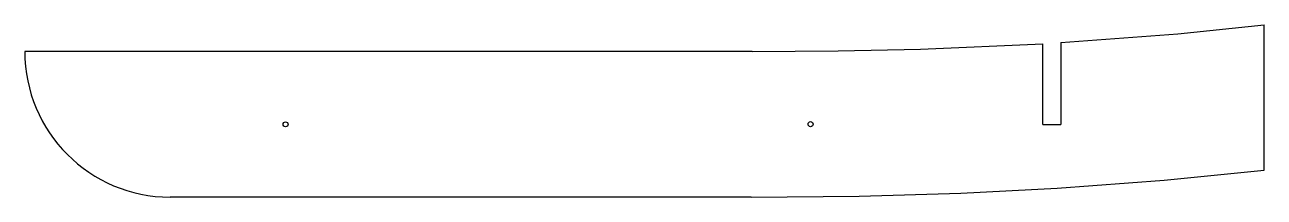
# Model space of a CAD drawing. Extents: x -37.4 to -20.3, y -3.7 to -1.3.
import ezdxf

# ---------------------------------------------------------------- set-up
doc = ezdxf.new("R2010")
doc.units = 0
doc.header["$MEASUREMENT"] = 0
doc.layers.add('VISIBLE', color=7, linetype='CONTINUOUS')

msp = doc.modelspace()

# ---------------------------------------------------------------- linework, layer by layer
at = {"layer": 'VISIBLE'}
for p, q in [((-20.302, -3.312), (-20.302, -1.317)), ((-27.351, -1.683), (-37.364, -1.683)), ((-23.351, -2.685), (-23.351, -1.576)), ((-23.101, -1.561), (-23.101, -2.685)), ((-23.351, -2.685), (-23.101, -2.685)), ((-27.364, -3.683), (-35.364, -3.683))]:
    msp.add_line(p, q, dxfattribs=at)
for points in [[(-23.101, -1.561), (-21.49, -1.439), (-20.302, -1.317)], [(-27.351, -1.683), (-26.166, -1.675), (-25.033, -1.649), (-23.351, -1.576)], [(-27.364, -3.683), (-25.88, -3.669), (-24.478, -3.628), (-23.152, -3.561), (-21.681, -3.452), (-20.302, -3.312)]]:
    msp.add_lwpolyline(points, dxfattribs=at)
for centre in [(-33.774, -2.683), (-26.546, -2.681)]:
    msp.add_circle(centre, 0.0344, dxfattribs=at)
msp.add_arc((-35.364, -1.683), 2, 180, 270, dxfattribs=at)

doc.saveas('drawing.dxf')
